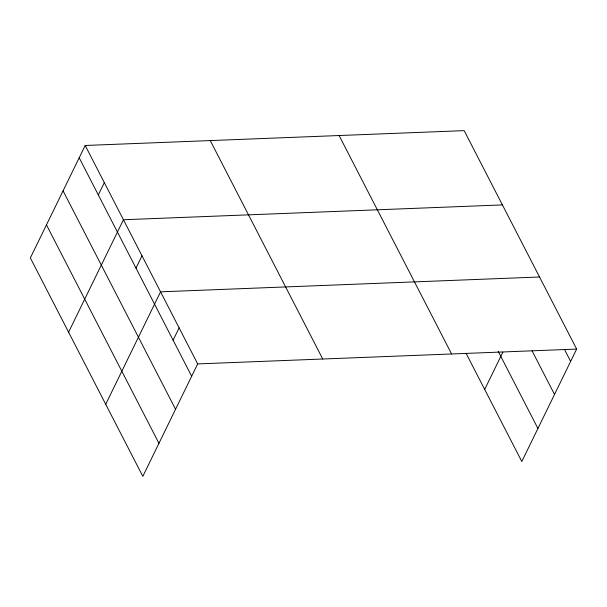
<?xml version="1.0" encoding="UTF-8"?>
<svg xmlns="http://www.w3.org/2000/svg" width="607" height="607" viewBox="0 0 607 607"><rect width="100%" height="100%" fill="white"/><g stroke="black" fill="none" stroke-linecap="round" stroke-linejoin="round"><path stroke-width="0.91" d="M85.192 145.475L30.35 257.922L142.835 476.366L197.677 363.912L85.192 145.475L464.165 130.634L576.65 349.078L521.808 461.525L466.123 353.395M98.311 194.93L104.321 182.608M68.591 332.196L123.441 219.742L502.414 204.908M135.991 268.104L142 255.79M105.717 404.277L160.559 291.83L539.532 276.989M173.109 340.193L179.118 327.871M484.682 389.444L502.877 352.143M197.677 363.912L576.65 349.078M564.601 349.662L570.641 361.393M532.081 350.854L554.525 394.436M498.21 351.37L537.923 428.481M339.108 135.536L451.593 353.972M210.257 140.574L322.742 359.018M79.191 157.797L191.668 376.234M63.067 190.841L175.552 409.277M46.466 224.878L158.951 443.322"/></g></svg>
